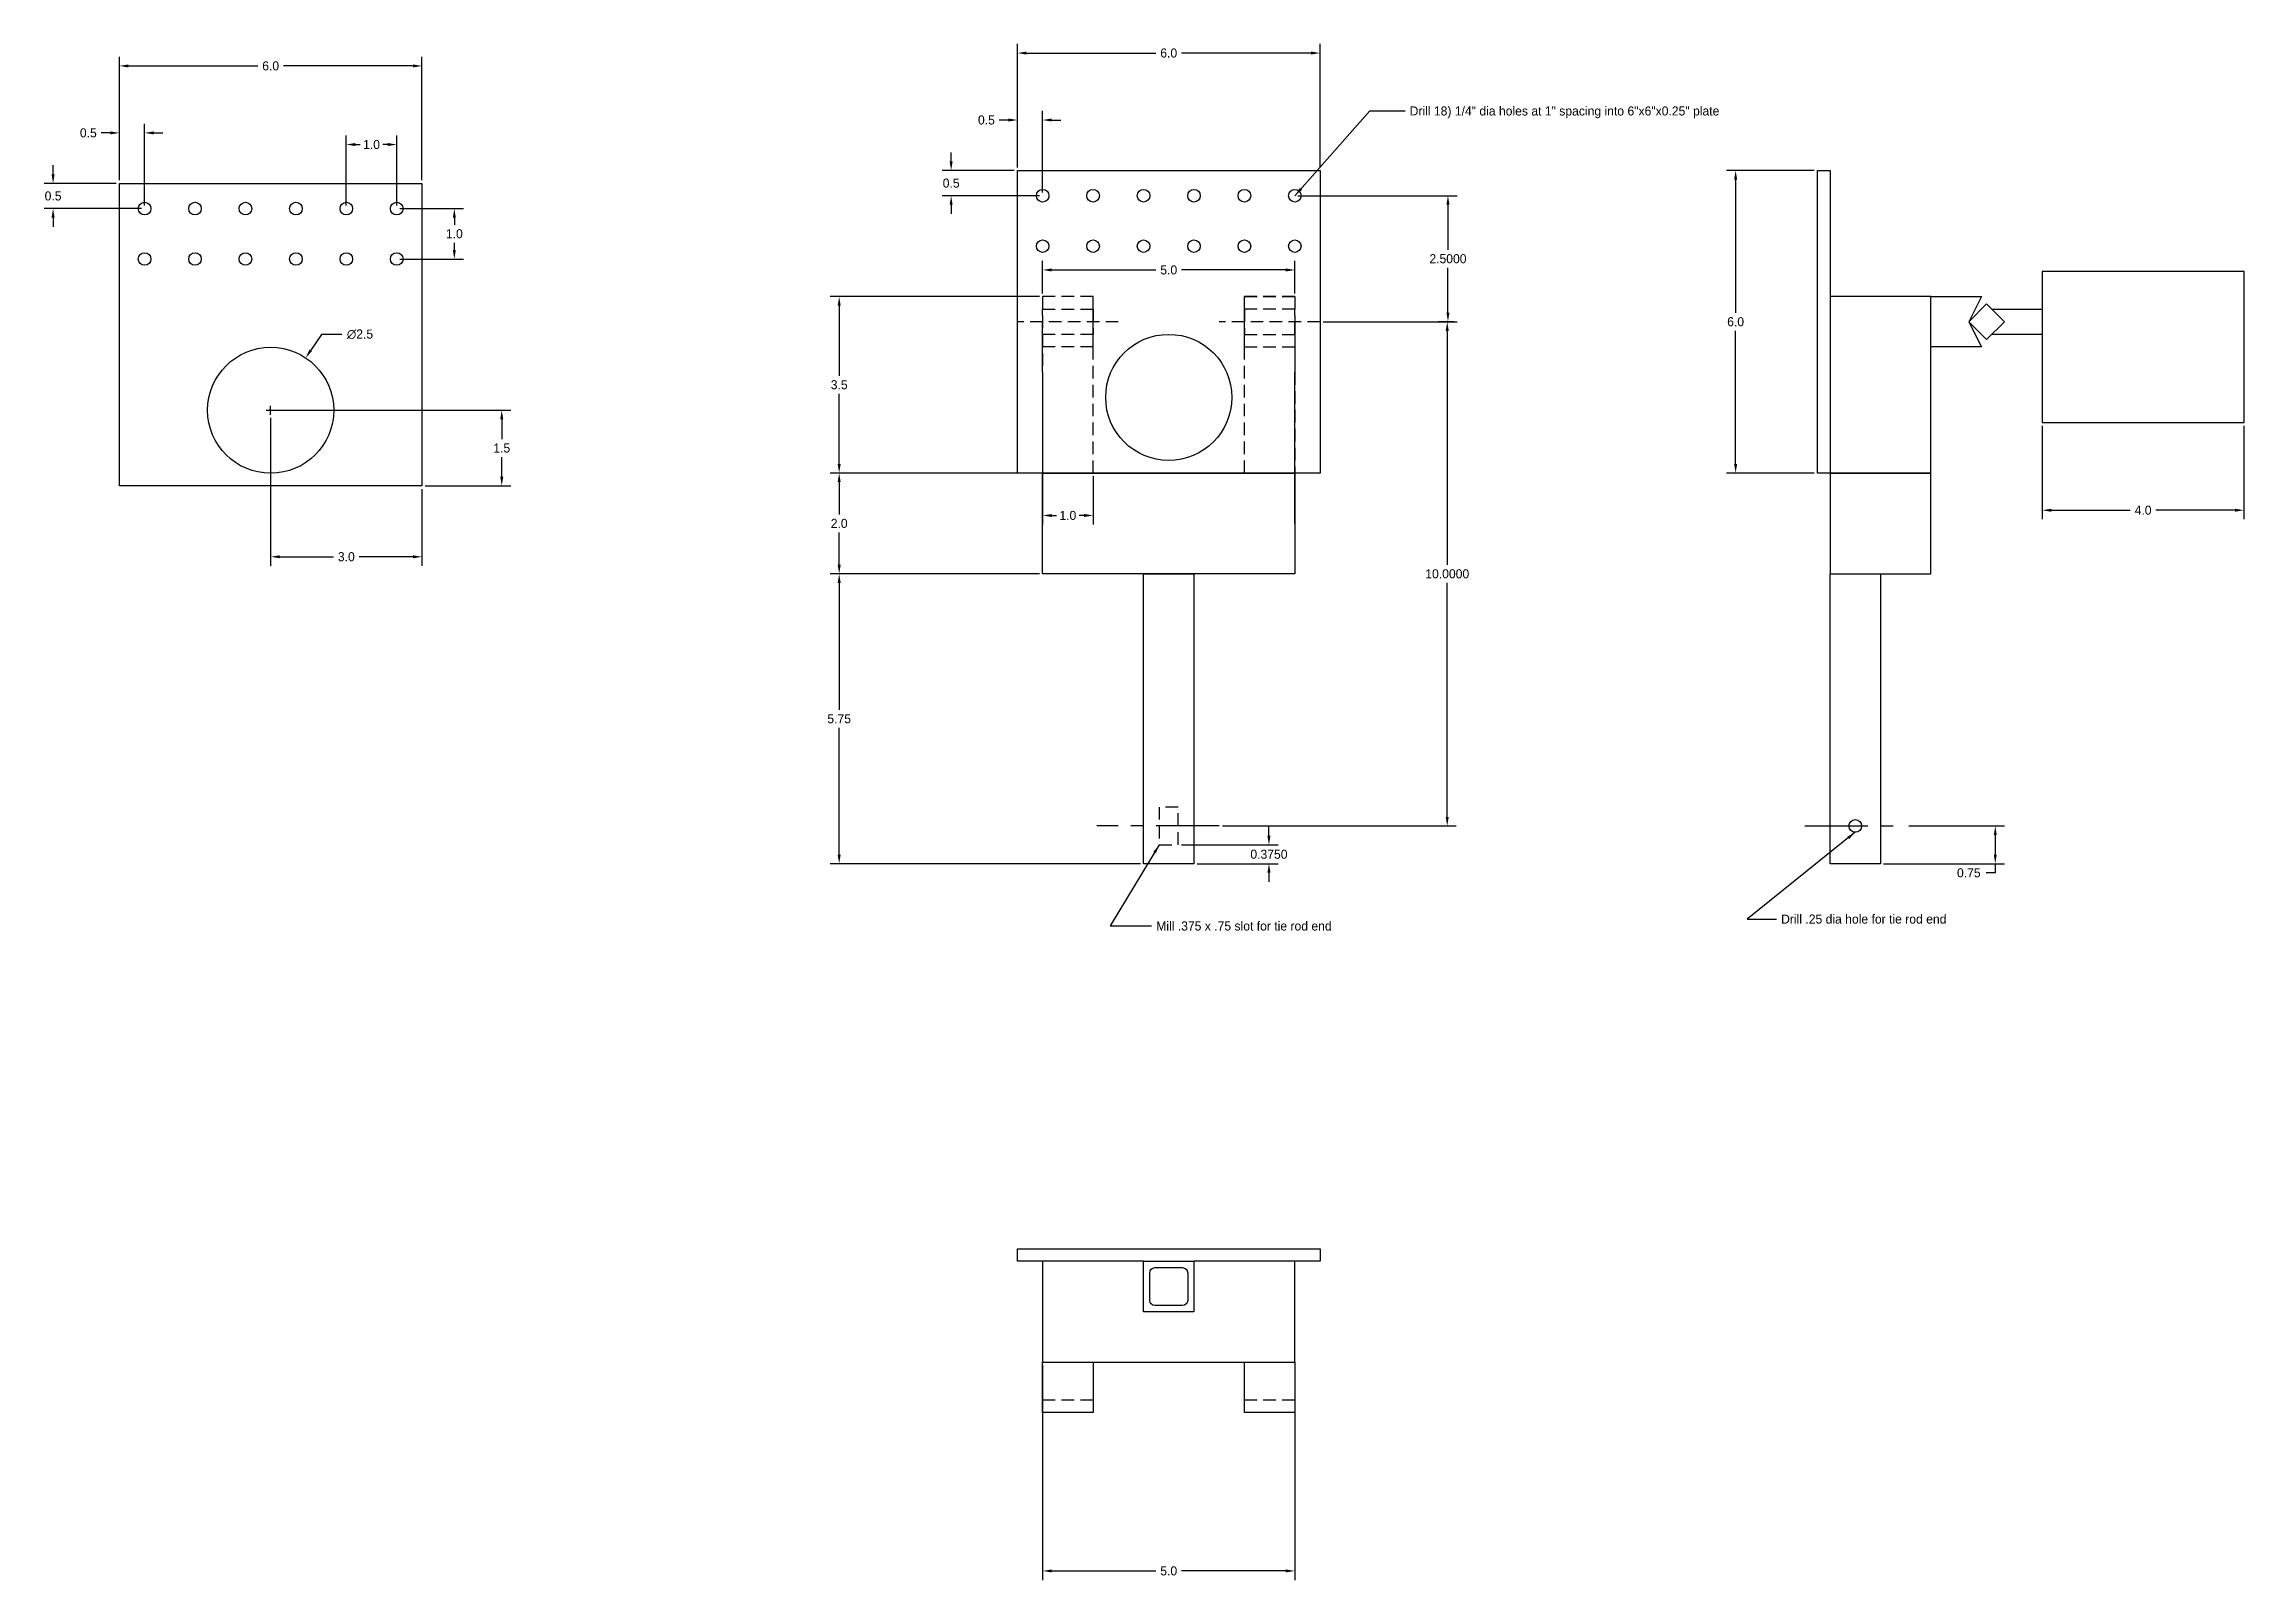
# Model space of a CAD drawing. Header units: inches. Extents: x -4.8 to 38.9, y -9.1 to 21.4.
import ezdxf

# ---------------------------------------------------------------- set-up
doc = ezdxf.new("R2010")
doc.units = ezdxf.units.IN
doc.header["$MEASUREMENT"] = 0
doc.linetypes.add('CENTER', pattern=[2, 1.25, -0.25, 0.25, -0.25])
doc.linetypes.add('DASHED2', pattern=[0.375, 0.25, -0.125])
doc.layers.add('Dem', color=7, linetype='Continuous')
doc.dimstyles.get("Standard").update_dxf_attribs({"dimtxt": 0.18, "dimasz": 0.18, "dimexe": 0.18, "dimexo": 0.0625, "dimgap": 0.09, "dimtad": 0, "dimtih": 1, "dimtoh": 1, "dimdec": 4, "dimzin": 0, "dimdsep": 46, "dimtxsty": 'Standard', "dimcen": 0.09, "dimadec": 0, "dimazin": 0, "dimtfac": 1, "dimtdec": 4, "dimtofl": 0, "dimtmove": 0, "dimatfit": 3, "dimfxl": 0, "dimtolj": 1, "dimtzin": 0, "dimarcsym": 0})

# ---------------------------------------------------------------- blocks, each defined once
blk = doc.blocks.new('*D1')
at = {"layer": 'Defpoints', "color": 0}
for p in [(34.853, 13.852), (38.853, 13.852), (38.853, 12.114)]:
    blk.add_point(p, dxfattribs=at)
at = {"layer": 'Dem', "color": 0, "lineweight": -2}
for p, q in [((34.853, 13.79), (34.853, 11.934)), ((38.853, 13.79), (38.853, 11.934)), ((35.033, 12.114), (36.598, 12.114)), ((38.673, 12.114), (37.108, 12.114))]:
    blk.add_line(p, q, dxfattribs=at)
at = {"layer": 'Dem', "color": 0}
for points in [[(35.033, 12.144), (35.033, 12.084), (34.853, 12.114)], [(38.673, 12.144), (38.673, 12.084), (38.853, 12.114)]]:
    blk.add_solid(points, dxfattribs=at)
at = {"layer": 'Dem', "color": 0, "insert": (36.853, 12.114), "char_height": 0.18, "attachment_point": 5}
blk.add_mtext('\\A1;4.0', dxfattribs=at)
blk = doc.blocks.new('*D2')
at = {"layer": 'Defpoints', "color": 0}
for p in [(20.034, 18.352), (20.534, 15.852), (23.07, 15.852)]:
    blk.add_point(p, dxfattribs=at)
at = {"layer": 'Dem', "color": 0, "lineweight": -2}
for p, q in [((20.097, 18.352), (23.25, 18.352)), ((23.07, 18.172), (23.07, 17.282)), ((23.07, 16.032), (23.07, 16.922)), ((20.597, 15.852), (23.25, 15.852))]:
    blk.add_line(p, q, dxfattribs=at)
at = {"layer": 'Dem', "color": 0}
for points in [[(23.04, 18.172), (23.1, 18.172), (23.07, 18.352)], [(23.04, 16.032), (23.1, 16.032), (23.07, 15.852)]]:
    blk.add_solid(points, dxfattribs=at)
at = {"layer": 'Dem', "color": 0, "insert": (23.07, 17.102), "char_height": 0.18, "attachment_point": 5}
blk.add_mtext('\\A1;2.5000', dxfattribs=at)
blk = doc.blocks.new('*D3')
at = {"layer": 'Defpoints', "color": 0}
for p in [(23.25, 15.852), (18.534, 5.852), (23.056, 5.852)]:
    blk.add_point(p, dxfattribs=at)
at = {"layer": 'Dem', "color": 0, "lineweight": -2}
for p, q in [((23.187, 15.852), (22.876, 15.852)), ((23.056, 15.672), (23.056, 11.032)), ((23.056, 6.032), (23.056, 10.672)), ((18.597, 5.852), (23.236, 5.852))]:
    blk.add_line(p, q, dxfattribs=at)
at = {"layer": 'Dem', "color": 0}
for points in [[(23.026, 15.672), (23.086, 15.672), (23.056, 15.852)], [(23.026, 6.032), (23.086, 6.032), (23.056, 5.852)]]:
    blk.add_solid(points, dxfattribs=at)
at = {"layer": 'Dem', "color": 0, "insert": (23.056, 10.852), "char_height": 0.18, "attachment_point": 5}
blk.add_mtext('\\A1;10.0000', dxfattribs=at)
blk = doc.blocks.new('*D4')
at = {"layer": 'Defpoints', "color": 0}
for p in [(15.034, 16.352), (11, 12.852), (15.034, 12.852)]:
    blk.add_point(p, dxfattribs=at)
at = {"layer": 'Dem', "color": 0, "lineweight": -2}
for p, q in [((14.972, 16.352), (10.82, 16.352)), ((11, 16.172), (11, 14.782)), ((11, 13.032), (11, 14.422)), ((14.972, 12.852), (10.82, 12.852))]:
    blk.add_line(p, q, dxfattribs=at)
at = {"layer": 'Dem', "color": 0}
for points in [[(10.97, 16.172), (11.03, 16.172), (11, 16.352)], [(10.97, 13.032), (11.03, 13.032), (11, 12.852)]]:
    blk.add_solid(points, dxfattribs=at)
at = {"layer": 'Dem', "color": 0, "insert": (11, 14.602), "char_height": 0.18, "attachment_point": 5}
blk.add_mtext('\\A1;3.5', dxfattribs=at)
blk = doc.blocks.new('*D5')
at = {"layer": 'Defpoints', "color": 0}
for p in [(15.034, 10.852), (11, 5.102), (17.034, 5.102)]:
    blk.add_point(p, dxfattribs=at)
at = {"layer": 'Dem', "color": 0, "lineweight": -2}
for p, q in [((14.972, 10.852), (10.82, 10.852)), ((11, 10.672), (11, 8.157)), ((11, 5.282), (11, 7.797)), ((16.972, 5.102), (10.82, 5.102))]:
    blk.add_line(p, q, dxfattribs=at)
at = {"layer": 'Dem', "color": 0}
for points in [[(10.97, 10.672), (11.03, 10.672), (11, 10.852)], [(10.97, 5.282), (11.03, 5.282), (11, 5.102)]]:
    blk.add_solid(points, dxfattribs=at)
at = {"layer": 'Dem', "color": 0, "insert": (11, 7.977), "char_height": 0.18, "attachment_point": 5}
blk.add_mtext('\\A1;5.75', dxfattribs=at)
blk = doc.blocks.new('*D6')
at = {"layer": 'Defpoints', "color": 0}
for p in [(20.534, 21.182), (14.534, 18.852), (20.534, 18.852)]:
    blk.add_point(p, dxfattribs=at)
at = {"layer": 'Dem', "color": 0, "lineweight": -2}
for p, q in [((14.534, 18.915), (14.534, 21.362)), ((14.714, 21.182), (17.279, 21.182)), ((20.354, 21.182), (17.789, 21.182)), ((20.534, 18.915), (20.534, 21.362))]:
    blk.add_line(p, q, dxfattribs=at)
at = {"layer": 'Dem', "color": 0}
for points in [[(14.714, 21.212), (14.714, 21.152), (14.534, 21.182)], [(20.354, 21.212), (20.354, 21.152), (20.534, 21.182)]]:
    blk.add_solid(points, dxfattribs=at)
at = {"layer": 'Dem', "color": 0, "insert": (17.534, 21.182), "char_height": 0.18, "attachment_point": 5}
blk.add_mtext('\\A1;6.0', dxfattribs=at)
blk = doc.blocks.new('*D7')
at = {"layer": 'Defpoints', "color": 0}
for p in [(15.034, 12.852), (11, 10.852), (15.034, 10.852)]:
    blk.add_point(p, dxfattribs=at)
at = {"layer": 'Dem', "color": 0, "lineweight": -2}
for p, q in [((14.972, 12.852), (10.82, 12.852)), ((11, 12.672), (11, 12.032)), ((11, 11.032), (11, 11.672)), ((14.972, 10.852), (10.82, 10.852))]:
    blk.add_line(p, q, dxfattribs=at)
at = {"layer": 'Dem', "color": 0}
for points in [[(10.97, 12.672), (11.03, 12.672), (11, 12.852)], [(10.97, 11.032), (11.03, 11.032), (11, 10.852)]]:
    blk.add_solid(points, dxfattribs=at)
at = {"layer": 'Dem', "color": 0, "insert": (11, 11.852), "char_height": 0.18, "attachment_point": 5}
blk.add_mtext('\\A1;2.0', dxfattribs=at)
blk = doc.blocks.new('*D8')
at = {"layer": 'Defpoints', "color": 0}
for p in [(15.034, 12.852), (16.034, 12.852), (15.034, 12.01)]:
    blk.add_point(p, dxfattribs=at)
at = {"layer": 'Dem', "color": 0, "lineweight": -2}
for p, q in [((15.034, 12.79), (15.034, 11.83)), ((16.034, 12.79), (16.034, 11.83)), ((15.214, 12.01), (15.309, 12.01)), ((15.854, 12.01), (15.759, 12.01))]:
    blk.add_line(p, q, dxfattribs=at)
at = {"layer": 'Dem', "color": 0}
for points in [[(15.214, 12.04), (15.214, 11.98), (15.034, 12.01)], [(15.854, 12.04), (15.854, 11.98), (16.034, 12.01)]]:
    blk.add_solid(points, dxfattribs=at)
at = {"layer": 'Dem', "color": 0, "insert": (15.534, 12.01), "char_height": 0.18, "attachment_point": 5}
blk.add_mtext('\\A1;1.0', dxfattribs=at)
blk = doc.blocks.new('*D9')
at = {"layer": 'Defpoints', "color": 0}
for p in [(14.534, 18.852), (13.22, 18.352), (15.034, 18.352)]:
    blk.add_point(p, dxfattribs=at)
at = {"layer": 'Dem', "color": 0, "lineweight": -2}
for p, q in [((13.22, 19.032), (13.22, 19.212)), ((14.472, 18.852), (13.04, 18.852)), ((14.972, 18.352), (13.04, 18.352)), ((13.22, 18.172), (13.22, 17.992))]:
    blk.add_line(p, q, dxfattribs=at)
at = {"layer": 'Dem', "color": 0}
for points in [[(13.19, 19.032), (13.25, 19.032), (13.22, 18.852)], [(13.19, 18.172), (13.25, 18.172), (13.22, 18.352)]]:
    blk.add_solid(points, dxfattribs=at)
at = {"layer": 'Dem', "color": 0, "insert": (13.22, 18.602), "char_height": 0.18, "attachment_point": 5}
blk.add_mtext('\\A1;0.5', dxfattribs=at)
blk = doc.blocks.new('*D10')
at = {"layer": 'Defpoints', "color": 0}
for p in [(14.534, 19.854), (14.534, 18.852), (15.034, 18.352)]:
    blk.add_point(p, dxfattribs=at)
at = {"layer": 'Dem', "color": 0, "lineweight": -2}
for p, q in [((14.354, 19.854), (14.174, 19.854)), ((14.534, 18.915), (14.534, 20.034)), ((15.034, 18.415), (15.034, 20.034)), ((15.214, 19.854), (15.394, 19.854))]:
    blk.add_line(p, q, dxfattribs=at)
at = {"layer": 'Dem', "color": 0}
for points in [[(14.354, 19.884), (14.354, 19.824), (14.534, 19.854)], [(15.214, 19.884), (15.214, 19.824), (15.034, 19.854)]]:
    blk.add_solid(points, dxfattribs=at)
at = {"layer": 'Dem', "color": 0, "insert": (13.919, 19.854), "char_height": 0.18, "attachment_point": 5}
blk.add_mtext('\\A1;0.5', dxfattribs=at)
blk = doc.blocks.new('*D11')
at = {"layer": 'Defpoints', "color": 0}
for p in [(30.396, 18.852), (28.774, 12.852), (30.396, 12.852)]:
    blk.add_point(p, dxfattribs=at)
at = {"layer": 'Dem', "color": 0, "lineweight": -2}
for p, q in [((30.334, 18.852), (28.594, 18.852)), ((28.774, 18.672), (28.774, 16.032)), ((28.774, 13.032), (28.774, 15.672)), ((30.334, 12.852), (28.594, 12.852))]:
    blk.add_line(p, q, dxfattribs=at)
at = {"layer": 'Dem', "color": 0}
for points in [[(28.744, 18.672), (28.804, 18.672), (28.774, 18.852)], [(28.744, 13.032), (28.804, 13.032), (28.774, 12.852)]]:
    blk.add_solid(points, dxfattribs=at)
at = {"layer": 'Dem', "color": 0, "insert": (28.774, 15.852), "char_height": 0.18, "attachment_point": 5}
blk.add_mtext('\\A1;6.0', dxfattribs=at)
blk = doc.blocks.new('*D12')
at = {"layer": 'Defpoints', "color": 0}
for p in [(15.034, -4.784), (20.034, -4.784), (20.034, -8.925)]:
    blk.add_point(p, dxfattribs=at)
at = {"layer": 'Dem', "color": 0, "lineweight": -2}
for p, q in [((15.034, -4.846), (15.034, -9.105)), ((20.034, -4.846), (20.034, -9.105)), ((15.214, -8.925), (17.279, -8.925)), ((19.854, -8.925), (17.789, -8.925))]:
    blk.add_line(p, q, dxfattribs=at)
at = {"layer": 'Dem', "color": 0}
for points in [[(15.214, -8.895), (15.214, -8.955), (15.034, -8.925)], [(19.854, -8.895), (19.854, -8.955), (20.034, -8.925)]]:
    blk.add_solid(points, dxfattribs=at)
at = {"layer": 'Dem', "color": 0, "insert": (17.534, -8.925), "char_height": 0.18, "attachment_point": 5}
blk.add_mtext('\\A1;5.0', dxfattribs=at)
blk = doc.blocks.new('*D13')
at = {"layer": 'Defpoints', "color": 0}
for p in [(17.722, 5.477), (18.034, 5.102), (19.521, 5.102)]:
    blk.add_point(p, dxfattribs=at)
at = {"layer": 'Dem', "color": 0, "lineweight": -2}
for p, q in [((19.521, 5.657), (19.521, 5.837)), ((17.784, 5.477), (19.701, 5.477)), ((18.097, 5.102), (19.701, 5.102)), ((19.521, 4.922), (19.521, 4.742))]:
    blk.add_line(p, q, dxfattribs=at)
at = {"layer": 'Dem', "color": 0}
for points in [[(19.491, 5.657), (19.551, 5.657), (19.521, 5.477)], [(19.491, 4.922), (19.551, 4.922), (19.521, 5.102)]]:
    blk.add_solid(points, dxfattribs=at)
at = {"layer": 'Dem', "color": 0, "insert": (19.521, 5.29), "char_height": 0.18, "attachment_point": 5}
blk.add_mtext('\\A1;0.3750', dxfattribs=at)
blk = doc.blocks.new('*D14')
at = {"layer": 'Defpoints', "color": 0}
for p in [(32.146, 5.852), (31.646, 5.102), (33.922, 5.102)]:
    blk.add_point(p, dxfattribs=at)
at = {"layer": 'Dem', "color": 0, "lineweight": -2}
for p, q in [((32.209, 5.852), (34.102, 5.852)), ((33.922, 5.672), (33.922, 5.282)), ((31.709, 5.102), (34.102, 5.102)), ((33.922, 4.922), (33.742, 4.922)), ((33.922, 5.102), (33.922, 4.922))]:
    blk.add_line(p, q, dxfattribs=at)
at = {"layer": 'Dem', "color": 0}
for points in [[(33.892, 5.672), (33.952, 5.672), (33.922, 5.852)], [(33.892, 5.282), (33.952, 5.282), (33.922, 5.102)]]:
    blk.add_solid(points, dxfattribs=at)
at = {"layer": 'Dem', "color": 0, "insert": (33.397, 4.922), "char_height": 0.18, "attachment_point": 5}
blk.add_mtext('\\A1;0.75', dxfattribs=at)
blk = doc.blocks.new('*D15')
at = {"layer": 'Defpoints', "color": 0}
for p in [(2.728, 20.927), (-3.272, 18.597), (2.728, 18.597)]:
    blk.add_point(p, dxfattribs=at)
at = {"layer": 'Dem', "color": 0, "lineweight": -2}
for p, q in [((-3.272, 18.66), (-3.272, 21.107)), ((2.728, 18.66), (2.728, 21.107)), ((-3.092, 20.927), (-0.527, 20.927)), ((2.548, 20.927), (-0.017, 20.927))]:
    blk.add_line(p, q, dxfattribs=at)
at = {"layer": 'Dem', "color": 0}
for points in [[(-3.092, 20.957), (-3.092, 20.897), (-3.272, 20.927)], [(2.548, 20.957), (2.548, 20.897), (2.728, 20.927)]]:
    blk.add_solid(points, dxfattribs=at)
at = {"layer": 'Dem', "color": 0, "insert": (-0.272, 20.927), "char_height": 0.18, "attachment_point": 5}
blk.add_mtext('\\A1;6.0', dxfattribs=at)
blk = doc.blocks.new('*D16')
at = {"layer": 'Defpoints', "color": 0}
for p in [(-3.272, 18.597), (-4.586, 18.097), (-2.772, 18.097)]:
    blk.add_point(p, dxfattribs=at)
at = {"layer": 'Dem', "color": 0, "lineweight": -2}
for p, q in [((-4.586, 18.777), (-4.586, 18.957)), ((-3.334, 18.597), (-4.766, 18.597)), ((-2.834, 18.097), (-4.766, 18.097)), ((-4.586, 17.917), (-4.586, 17.737))]:
    blk.add_line(p, q, dxfattribs=at)
at = {"layer": 'Dem', "color": 0}
for points in [[(-4.616, 18.777), (-4.556, 18.777), (-4.586, 18.597)], [(-4.616, 17.917), (-4.556, 17.917), (-4.586, 18.097)]]:
    blk.add_solid(points, dxfattribs=at)
at = {"layer": 'Dem', "color": 0, "insert": (-4.586, 18.347), "char_height": 0.18, "attachment_point": 5}
blk.add_mtext('\\A1;0.5', dxfattribs=at)
blk = doc.blocks.new('*D17')
at = {"layer": 'Defpoints', "color": 0}
for p in [(-3.272, 19.599), (-3.272, 18.597), (-2.772, 18.097)]:
    blk.add_point(p, dxfattribs=at)
at = {"layer": 'Dem', "color": 0, "lineweight": -2}
for p, q in [((-3.272, 18.66), (-3.272, 19.779)), ((-2.772, 18.16), (-2.772, 19.779)), ((-3.452, 19.599), (-3.632, 19.599)), ((-2.592, 19.599), (-2.412, 19.599))]:
    blk.add_line(p, q, dxfattribs=at)
at = {"layer": 'Dem', "color": 0}
for points in [[(-3.452, 19.629), (-3.452, 19.569), (-3.272, 19.599)], [(-2.592, 19.629), (-2.592, 19.569), (-2.772, 19.599)]]:
    blk.add_solid(points, dxfattribs=at)
at = {"layer": 'Dem', "color": 0, "insert": (-3.887, 19.599), "char_height": 0.18, "attachment_point": 5}
blk.add_mtext('\\A1;0.5', dxfattribs=at)
blk = doc.blocks.new('*D19')
at = {"layer": 'Defpoints', "color": 0}
for p in [(-0.272, 14.097), (2.728, 12.597), (4.31, 12.597)]:
    blk.add_point(p, dxfattribs=at)
at = {"layer": 'Dem', "color": 0, "lineweight": -2}
for p, q in [((-0.209, 14.097), (4.49, 14.097)), ((4.31, 13.917), (4.31, 13.527)), ((4.31, 12.777), (4.31, 13.167)), ((2.791, 12.597), (4.49, 12.597))]:
    blk.add_line(p, q, dxfattribs=at)
at = {"layer": 'Dem', "color": 0}
for points in [[(4.28, 13.917), (4.34, 13.917), (4.31, 14.097)], [(4.28, 12.777), (4.34, 12.777), (4.31, 12.597)]]:
    blk.add_solid(points, dxfattribs=at)
at = {"layer": 'Dem', "color": 0, "insert": (4.31, 13.347), "char_height": 0.18, "attachment_point": 5}
blk.add_mtext('\\A1;1.5', dxfattribs=at)
blk = doc.blocks.new('*D20')
at = {"layer": 'Defpoints', "color": 0}
for p in [(-0.272, 14.007), (2.728, 12.597), (2.728, 11.191)]:
    blk.add_point(p, dxfattribs=at)
at = {"layer": 'Dem', "color": 0, "lineweight": -2}
for p, q in [((-0.272, 13.945), (-0.272, 11.011)), ((2.728, 12.535), (2.728, 11.011)), ((-0.092, 11.191), (0.973, 11.191)), ((2.548, 11.191), (1.483, 11.191))]:
    blk.add_line(p, q, dxfattribs=at)
at = {"layer": 'Dem', "color": 0}
for points in [[(-0.092, 11.221), (-0.092, 11.161), (-0.272, 11.191)], [(2.548, 11.221), (2.548, 11.161), (2.728, 11.191)]]:
    blk.add_solid(points, dxfattribs=at)
at = {"layer": 'Dem', "color": 0, "insert": (1.228, 11.191), "char_height": 0.18, "attachment_point": 5}
blk.add_mtext('\\A1;3.0', dxfattribs=at)
blk = doc.blocks.new('*D21')
at = {"layer": 'Defpoints', "color": 0}
for p in [(2.228, 18.097), (2.228, 17.097), (3.37, 17.097)]:
    blk.add_point(p, dxfattribs=at)
at = {"layer": 'Dem', "color": 0, "lineweight": -2}
for p, q in [((2.291, 18.097), (3.55, 18.097)), ((3.37, 17.917), (3.37, 17.777)), ((2.291, 17.097), (3.55, 17.097)), ((3.37, 17.277), (3.37, 17.417))]:
    blk.add_line(p, q, dxfattribs=at)
at = {"layer": 'Dem', "color": 0}
for points in [[(3.34, 17.917), (3.4, 17.917), (3.37, 18.097)], [(3.34, 17.277), (3.4, 17.277), (3.37, 17.097)]]:
    blk.add_solid(points, dxfattribs=at)
at = {"layer": 'Dem', "color": 0, "insert": (3.37, 17.597), "char_height": 0.18, "attachment_point": 5}
blk.add_mtext('\\A1;1.0', dxfattribs=at)
blk = doc.blocks.new('*D22')
at = {"layer": 'Defpoints', "color": 0}
for p in [(1.228, 19.368), (1.228, 18.097), (2.228, 18.097)]:
    blk.add_point(p, dxfattribs=at)
at = {"layer": 'Dem', "color": 0, "lineweight": -2}
for p, q in [((1.228, 18.16), (1.228, 19.548)), ((1.408, 19.368), (1.503, 19.368)), ((2.048, 19.368), (1.953, 19.368)), ((2.228, 18.16), (2.228, 19.548))]:
    blk.add_line(p, q, dxfattribs=at)
at = {"layer": 'Dem', "color": 0}
for points in [[(1.408, 19.398), (1.408, 19.338), (1.228, 19.368)], [(2.048, 19.398), (2.048, 19.338), (2.228, 19.368)]]:
    blk.add_solid(points, dxfattribs=at)
at = {"layer": 'Dem', "color": 0, "insert": (1.728, 19.368), "char_height": 0.18, "attachment_point": 5}
blk.add_mtext('\\A1;1.0', dxfattribs=at)
blk = doc.blocks.new('*D23')
at = {"layer": 'Defpoints', "color": 0}
for p in [(20.034, 16.88), (15.034, 16.352), (20.034, 16.352)]:
    blk.add_point(p, dxfattribs=at)
at = {"layer": 'Dem', "color": 0, "lineweight": -2}
for p, q in [((15.034, 16.415), (15.034, 17.06)), ((20.034, 16.415), (20.034, 17.06)), ((15.214, 16.88), (17.279, 16.88)), ((19.854, 16.88), (17.789, 16.88))]:
    blk.add_line(p, q, dxfattribs=at)
at = {"layer": 'Dem', "color": 0}
for points in [[(15.214, 16.91), (15.214, 16.85), (15.034, 16.88)], [(19.854, 16.91), (19.854, 16.85), (20.034, 16.88)]]:
    blk.add_solid(points, dxfattribs=at)
at = {"layer": 'Dem', "color": 0, "insert": (17.534, 16.88), "char_height": 0.18, "attachment_point": 5}
blk.add_mtext('\\A1;5.0', dxfattribs=at)
blk = doc.blocks.new('*D24')
at = {"layer": 'Defpoints', "color": 0}
for p in [(0.423, 15.137), (-0.966, 13.058)]:
    blk.add_point(p, dxfattribs=at)
at = {"layer": 'Dem', "color": 0, "lineweight": -2}
for p, q in [((0.734, 15.603), (0.523, 15.286)), ((1.139, 15.603), (0.734, 15.603)), ((-0.362, 14.097), (-0.182, 14.097)), ((-0.272, 14.007), (-0.272, 14.187))]:
    blk.add_line(p, q, dxfattribs=at)
at = {"layer": 'Dem', "color": 0}
blk.add_solid([(0.498, 15.303), (0.548, 15.27), (0.423, 15.137)], dxfattribs=at)
at = {"layer": 'Dem', "color": 0, "insert": (1.499, 15.603), "char_height": 0.18, "attachment_point": 5}
blk.add_mtext('\\A1;∅2.5', dxfattribs=at)

msp = doc.modelspace()

# ---------------------------------------------------------------- linework, layer by layer
at = {"color": 3, "linetype": 'DASHED2'}
for p, q in [((16.0345, 16.35233), (15.0345, 16.35233)), ((19.0345, 16.35233), (20.0345, 16.35233)), ((20.0345, 16.35233), (19.0345, 16.35233)), ((16.0345, 15.35233), (15.0345, 15.35233)), ((19.0345, 15.35233), (20.0345, 15.35233)), ((15.0345, -5.53395), (16.0345, -5.53395)), ((19.0345, -5.53395), (20.0345, -5.53395))]:
    msp.add_line(p, q, dxfattribs=at)
at = {"color": 3}
for p, q in [((32.64629, 16.35233), (33.64629, 16.35233)), ((33.64629, 16.35233), (33.39629, 15.85233)), ((15.0345, 14.85233), (15.0345, 15.85233)), ((20.0345, 15.85233), (20.0345, 14.85233)), ((33.39629, 15.85233), (33.64629, 15.35233)), ((33.64629, 15.35233), (32.64629, 15.35233)), ((15.0345, 14.85233), (15.0345, 11.85233)), ((20.0345, 11.85233), (20.0345, 14.85233)), ((32.64629, 13.85233), (32.64629, 14.85233))]:
    msp.add_line(p, q, dxfattribs=at)
at = {"color": 1, "linetype": 'DASHED2'}
for p, q in [((16.5345, 15.85233), (14.5345, 15.85233)), ((20.5345, 15.85233), (18.5345, 15.85233))]:
    msp.add_line(p, q, dxfattribs=at)
at = {"color": 1}
for p, q in [((33.8534, 16.10233), (34.8534, 16.10233)), ((34.8534, 15.60233), (33.8534, 15.60233))]:
    msp.add_line(p, q, dxfattribs=at)
msp.add_line((34.8534, 15.60233), (34.8534, 15.10233))
for points in [[(34.8534, 13.85233), (38.8534, 13.85233), (38.8534, 16.85233), (34.8534, 16.85233)], [(33.39629, 15.85233), (33.74984, 15.49878), (34.1034, 15.85233), (33.74984, 16.20589)]]:
    msp.add_lwpolyline(points, close=True, dxfattribs=at)
at = {"color": 1, "linetype": 'DASHED2'}
for points in [[(16.0345, 15.60233), (15.0345, 15.60233), (15.0345, 16.10233), (16.0345, 16.10233)], [(19.0345, 15.60233), (20.0345, 15.60233), (20.0345, 16.10233), (19.0345, 16.10233)]]:
    msp.add_lwpolyline(points, close=True, dxfattribs=at)
msp.add_lwpolyline([(17.0345, -2.78395), (18.0345, -2.78395), (18.0345, -3.78395), (17.0345, -3.78395)], close=True)
at = {"color": 3}
for points in [[(15.0345, -4.78395), (16.0345, -4.78395), (16.0345, -5.78395), (15.0345, -5.78395)], [(19.0345, -4.78395), (20.0345, -4.78395), (20.0345, -5.78395), (19.0345, -5.78395)]]:
    msp.add_lwpolyline(points, close=True, dxfattribs=at)
at = {"layer": 'Dem', "color": 3, "linetype": 'DASHED2'}
for p, q in [((16.0345, 15.35233), (16.0345, 16.35233)), ((19.0345, 15.35233), (19.0345, 16.35233))]:
    msp.add_line(p, q, dxfattribs=at)
at = {"layer": 'Dem', "linetype": 'CENTER'}
for p, q in [((18.5345, 5.85233), (16.1109, 5.85233)), ((30.14629, 5.85233), (32.14629, 5.85233))]:
    msp.add_line(p, q, dxfattribs=at)
at = {"layer": 'Dem'}
for p, q in [((14.5345, -2.78395), (14.5345, -2.53395)), ((14.5345, -2.53395), (18.0345, -2.53395)), ((18.0345, -2.53395), (20.5345, -2.53395)), ((20.5345, -2.53395), (20.5345, -2.78395)), ((17.0345, -2.78395), (14.5345, -2.78395)), ((17.0345, -2.78395), (15.0345, -2.78395)), ((15.0345, -2.78395), (15.0345, -4.78395)), ((20.0345, -2.78395), (18.0345, -2.78395)), ((20.5345, -2.78395), (18.0345, -2.78395)), ((20.0345, -4.78395), (20.0345, -2.78395)), ((15.0345, -4.78395), (20.0345, -4.78395))]:
    msp.add_line(p, q, dxfattribs=at)
for points in [[(14.5345, 18.85233), (20.5345, 18.85233), (20.5345, 12.85233), (14.5345, 12.85233)], [(30.64629, 12.85233), (30.39629, 12.85233), (30.39629, 18.85233), (30.64629, 18.85233)], [(-3.27157, 18.59715), (2.72843, 18.59715), (2.72843, 12.59715), (-3.27157, 12.59715)], [(32.64629, 16.35233), (30.64629, 16.35233), (30.64629, 12.85233), (32.64629, 12.85233)], [(15.0345, 12.85233), (20.0345, 12.85233), (20.0345, 10.85233), (15.0345, 10.85233)], [(32.64629, 12.85233), (30.64629, 12.85233), (30.64629, 10.85233), (32.64629, 10.85233)], [(17.0345, 10.85233), (18.0345, 10.85233), (18.0345, 5.10233), (17.0345, 5.10233)], [(30.64629, 10.85233), (31.64629, 10.85233), (31.64629, 5.10233), (30.64629, 5.10233)]]:
    msp.add_lwpolyline(points, close=True, dxfattribs=at)
at = {"layer": 'Dem', "linetype": 'DASHED2'}
for points in [[(15.0345, 12.85233), (16.0345, 12.85233), (16.0345, 16.35233), (15.0345, 16.35233)], [(20.0345, 12.85233), (19.0345, 12.85233), (19.0345, 16.35233), (20.0345, 16.35233)], [(17.347, 5.47733), (17.722, 5.47733), (17.722, 6.22733), (17.347, 6.22733)]]:
    msp.add_lwpolyline(points, close=True, dxfattribs=at)
at = {"layer": 'Dem'}
msp.add_lwpolyline([(17.2595, -2.90895), (17.8095, -2.90895, -0.41421356), (17.9095, -3.00895), (17.9095, -3.55895, -0.41421356), (17.8095, -3.65895), (17.2595, -3.65895, -0.41421356), (17.1595, -3.55895), (17.1595, -3.00895, -0.41421356)], format="xyb", close=True, dxfattribs=at)
for centre, radius in [((15.0345, 18.35233), 0.125), ((16.0345, 18.35233), 0.125), ((16.0345, 18.35233), 0.125), ((17.0345, 18.35233), 0.125), ((17.0345, 18.35233), 0.125), ((18.0345, 18.35233), 0.125), ((18.0345, 18.35233), 0.125), ((19.0345, 18.35233), 0.125), ((19.0345, 18.35233), 0.125), ((20.0345, 18.35233), 0.125), ((20.0345, 18.35233), 0.125), ((-2.77157, 18.09715), 0.125), ((-1.77157, 18.09715), 0.125), ((-1.77157, 18.09715), 0.125), ((-0.77157, 18.09715), 0.125), ((-0.77157, 18.09715), 0.125), ((0.22843, 18.09715), 0.125), ((0.22843, 18.09715), 0.125), ((1.22843, 18.09715), 0.125), ((1.22843, 18.09715), 0.125), ((2.22843, 18.09715), 0.125), ((2.22843, 18.09715), 0.125), ((15.0345, 17.35233), 0.125), ((16.0345, 17.35233), 0.125), ((17.0345, 17.35233), 0.125), ((18.0345, 17.35233), 0.125), ((19.0345, 17.35233), 0.125), ((20.0345, 17.35233), 0.125), ((-2.77157, 17.09715), 0.125), ((-1.77157, 17.09715), 0.125), ((-0.77157, 17.09715), 0.125), ((0.22843, 17.09715), 0.125), ((1.22843, 17.09715), 0.125), ((2.22843, 17.09715), 0.125), ((-0.27157, 14.09715), 1.25), ((17.5345, 14.35233), 1.25), ((31.14629, 5.85233), 0.125)]:
    msp.add_circle(centre, radius, dxfattribs=at)

# ---------------------------------------------------------------- texts
at = {"layer": 'Dem', "char_height": 0.18, "attachment_point": 1}
for s, insert, width in [('Drill 18) 1/4" dia holes at 1" spacing into 6"x6"x0.25" plate', (22.31034, 20.1239), 5.9371), ('\\A1;Mill .375 x .75 slot for tie rod end', (17.2857, 3.95757), 6.4013736), ('\\A1;Drill .25 dia hole for tie rod end', (29.67545, 4.09512), 6.2292937)]:
    msp.add_mtext(s, dxfattribs=dict(at, insert=insert, width=width))

# ---------------------------------------------------------------- dimensions: what is measured, and where the dimension line sits
at = {"layer": 'Dem'}
for base, p1, p2, picture, middle in [((2.72843, 20.9271), (-3.27157, 18.59715), (2.72843, 18.59715), '*D15', (-0.27157, 20.9271)), ((20.5345, 21.18229), (14.5345, 18.85233), (20.5345, 18.85233), '*D6', (17.5345, 21.18229)), ((-3.27157, 19.59911), (-2.77157, 18.09715), (-3.27157, 18.59715), '*D17', (-3.88657, 19.59911)), ((14.5345, 19.8543), (15.0345, 18.35233), (14.5345, 18.85233), '*D10', (13.9195, 19.8543)), ((1.22843, 19.36759), (2.22843, 18.09715), (1.22843, 18.09715), '*D22', (1.72843, 19.36759)), ((20.0345, 16.87997), (15.0345, 16.35233), (20.0345, 16.35233), '*D23', (17.5345, 16.87997)), ((2.72843, 11.19123), (-0.27157, 14.00715), (2.72843, 12.59715), '*D20', (1.22843, 11.19123)), ((38.8534, 12.11419), (34.8534, 13.85233), (38.8534, 13.85233), '*D1', (36.8534, 12.11419)), ((15.0345, 12.00969), (16.0345, 12.85233), (15.0345, 12.85233), '*D8', (15.5345, 12.00969)), ((20.0345, -8.92515), (15.0345, -4.78395), (20.0345, -4.78395), '*D12', (17.5345, -8.92515))]:
    dim = msp.add_linear_dim(base=base, p1=p1, p2=p2, dimstyle='Standard', override={"dimdec": 1}, dxfattribs=at)
    dim.commit()
    dim.dimension.update_dxf_attribs({"geometry": picture, "text_midpoint": middle})
for base, p1, p2, override, picture, middle in [((13.22006, 18.35233), (14.5345, 18.85233), (15.0345, 18.35233), {"dimdec": 1}, '*D9', (13.22006, 18.60233)), ((-4.58601, 18.09715), (-3.27157, 18.59715), (-2.77157, 18.09715), {"dimdec": 1}, '*D16', (-4.58601, 18.34715)), ((28.77359, 12.85233), (30.39629, 18.85233), (30.39629, 12.85233), {"dimdec": 1}, '*D11', (28.77359, 15.85233)), ((3.37036, 17.09715), (2.22843, 18.09715), (2.22843, 17.09715), {"dimdec": 1}, '*D21', (3.37036, 17.59715)), ((10.99997, 12.85233), (15.0345, 16.35233), (15.0345, 12.85233), {"dimdec": 1}, '*D4', (10.99997, 14.60233)), ((4.31015, 12.59715), (-0.27157, 14.09715), (2.72843, 12.59715), {"dimdec": 1}, '*D19', (4.31015, 13.34715)), ((10.99997, 10.85233), (15.0345, 12.85233), (15.0345, 10.85233), {"dimdec": 1}, '*D7', (10.99997, 11.85233)), ((10.99997, 5.10233), (15.0345, 10.85233), (17.0345, 5.10233), {"dimdec": 2}, '*D5', (10.99997, 7.97733)), ((33.92187, 5.10233), (32.14629, 5.85233), (31.64629, 5.10233), {"dimdec": 2}, '*D14', (33.39687, 4.92233))]:
    dim = msp.add_linear_dim(base=base, p1=p1, p2=p2, angle=90, dimstyle='Standard', override=override, dxfattribs=at)
    dim.commit()
    dim.dimension.update_dxf_attribs({"geometry": picture, "text_midpoint": middle})
for base, p1, p2, picture, middle in [((23.06995, 15.85233), (20.0345, 18.35233), (20.5345, 15.85233), '*D2', (23.06995, 17.10233)), ((23.05624, 5.85233), (23.24995, 15.85233), (18.5345, 5.85233), '*D3', (23.05624, 10.85233)), ((19.52074, 5.10233), (17.722, 5.47733), (18.0345, 5.10233), '*D13', (19.52074, 5.28983))]:
    dim = msp.add_linear_dim(base=base, p1=p1, p2=p2, angle=90, dimstyle='Standard', dxfattribs=at)
    dim.commit()
    dim.dimension.update_dxf_attribs({"geometry": picture, "text_midpoint": middle})
dim = msp.add_diameter_dim_2p(p1=(-0.96586, 13.05769), p2=(0.42271, 15.1366), dimstyle='Standard', override={"dimdec": 1}, dxfattribs=at)
dim.commit()
dim.dimension.update_dxf_attribs({"geometry": '*D24', "text_midpoint": (1.49915, 15.60287), "dimtype": 163})

# ---------------------------------------------------------------- leaders
at = {"layer": 'Dem', "annotation_type": 0, "has_hookline": 1, "hookline_direction": 0}
for points, text_width in [([(20.0345, 18.35233), (21.52185, 20.0339), (22.22034, 20.0339)], 5.79), ([(31.14629, 5.72733), (29.00038, 4.00512), (29.58545, 4.00512)], 5.31), ([(17.347, 5.47733), (16.36971, 3.86757), (17.1957, 3.86757)], 5.67)]:
    msp.add_leader(points, dimstyle='Standard', override={"dimgap": 0.09, "dimtad": 0}, dxfattribs=dict(at, text_width=text_width))

doc.saveas('drawing.dxf')
